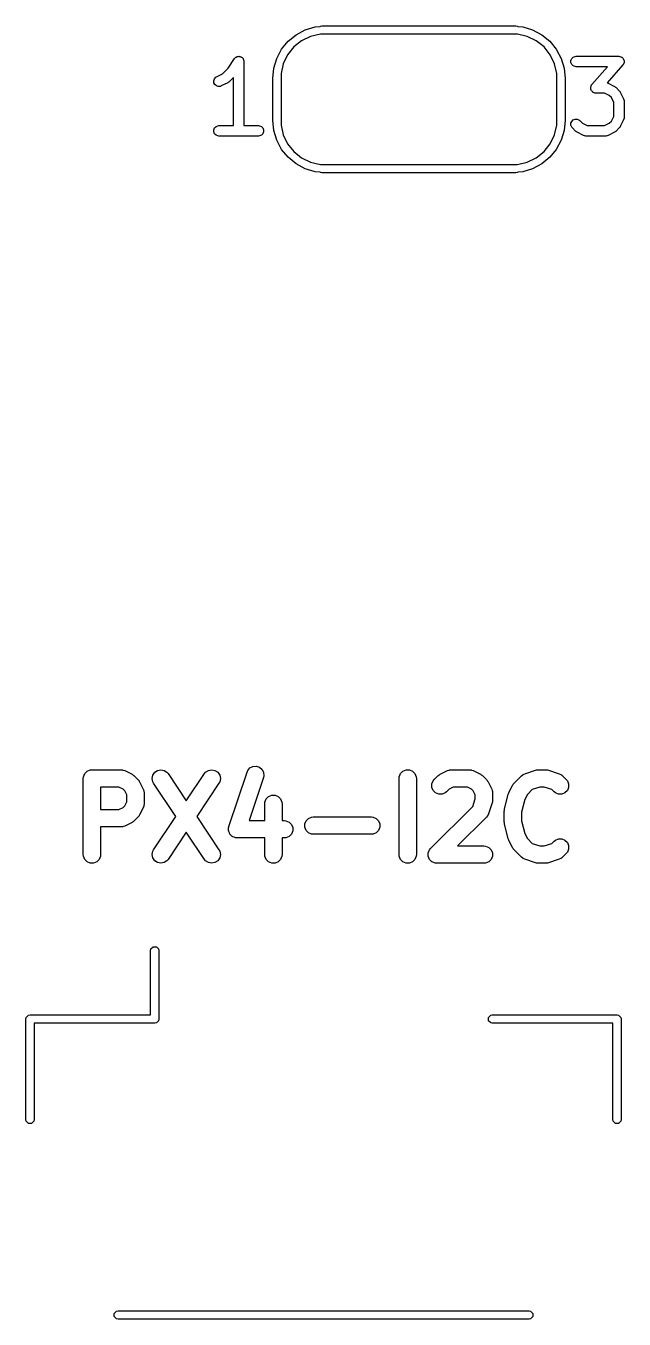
# Model space of a CAD drawing. Header units: inches. Extents: x -2.18 to 1.75, y 0.48 to 2.79.
# Drawn here: x -0.144 to 0.195, y 0.482 to 1.217 of the extents above; entities that cross this region are included whole.
import ezdxf

# ---------------------------------------------------------------- set-up
doc = ezdxf.new("R2010")
doc.units = ezdxf.units.IN
doc.header["$MEASUREMENT"] = 0
doc.layers.add('BLACK', color=250, linetype='CONTINUOUS')

msp = doc.modelspace()

# ---------------------------------------------------------------- linework, layer by layer
at = {"layer": 'BLACK', "linetype": 'CONTINUOUS'}
for p, q in [((0.00905, 1.21169), (0.01422, 1.21445)), ((0.01422, 1.21445), (0.01983, 1.21616)), ((0.01983, 1.21616), (0.02268, 1.21644)), ((0.02268, 1.21644), (0.0228, 1.21655)), ((0.0228, 1.21655), (0.0237, 1.21673)), ((0.0237, 1.21673), (0.13394, 1.21673)), ((0.13394, 1.21673), (0.13484, 1.21655)), ((0.13484, 1.21655), (0.13496, 1.21644)), ((0.13496, 1.21644), (0.13781, 1.21616)), ((0.13781, 1.21616), (0.14342, 1.21445)), ((0.14342, 1.21445), (0.14859, 1.21169)), ((0.00079, 1.20343), (0.00451, 1.20797)), ((0.00451, 1.20797), (0.00905, 1.21169)), ((0.01218, 1.20828), (0.00774, 1.20474)), ((0.01729, 1.21074), (0.01218, 1.20828)), ((0.02283, 1.21201), (0.01729, 1.21074)), ((0.02567, 1.21201), (0.02283, 1.21201)), ((0.13197, 1.21201), (0.02567, 1.21201)), ((0.13481, 1.21201), (0.13197, 1.21201)), ((0.14034, 1.21074), (0.13481, 1.21201)), ((0.14546, 1.20828), (0.14034, 1.21074)), ((0.1499, 1.20474), (0.14546, 1.20828)), ((0.14859, 1.21169), (0.15313, 1.20797)), ((0.15313, 1.20797), (0.15685, 1.20343)), ((-0.02959, 1.19272), (-0.026, 1.1981)), ((-0.026, 1.19811), (-0.02563, 1.19855)), ((-0.026, 1.1981), (-0.026, 1.19811)), ((-0.026, 1.1981), (-0.026, 1.1981)), ((-0.026, 1.1981), (-0.026, 1.1981)), ((-0.02563, 1.19855), (-0.02539, 1.19871)), ((-0.02539, 1.19871), (-0.02518, 1.19892)), ((-0.02518, 1.19892), (-0.02492, 1.19903)), ((-0.02492, 1.19903), (-0.02468, 1.19919)), ((-0.02468, 1.19919), (-0.02439, 1.19925)), ((-0.02439, 1.19925), (-0.02412, 1.19936)), ((-0.02412, 1.19936), (-0.02383, 1.19936)), ((-0.02383, 1.19936), (-0.02355, 1.19942)), ((-0.02355, 1.19942), (-0.02326, 1.19936)), ((-0.02326, 1.19936), (-0.02297, 1.19936)), ((-0.02297, 1.19936), (-0.0227, 1.19925)), ((-0.0227, 1.19925), (-0.02242, 1.19919)), ((-0.02242, 1.19919), (-0.02217, 1.19903)), ((-0.02217, 1.19903), (-0.0219, 1.19892)), ((-0.0219, 1.19892), (-0.0217, 1.19871)), ((-0.0217, 1.19871), (-0.02146, 1.19855)), ((-0.02146, 1.19855), (-0.02129, 1.19831)), ((-0.02129, 1.19831), (-0.02109, 1.1981)), ((-0.02109, 1.1981), (-0.02098, 1.19784)), ((-0.00368, 1.19265), (-0.00197, 1.19826)), ((-0.00197, 1.19826), (0.00079, 1.20343)), ((0.0042, 1.2003), (0.00174, 1.19519)), ((0.00774, 1.20474), (0.0042, 1.2003)), ((0.15344, 1.2003), (0.1499, 1.20474)), ((0.1559, 1.19519), (0.15344, 1.2003)), ((0.15685, 1.20343), (0.15961, 1.19826)), ((0.15961, 1.19826), (0.16131, 1.19265)), ((0.16516, 1.19704), (0.1656, 1.1981)), ((0.1656, 1.1981), (0.16642, 1.19892)), ((0.16642, 1.19892), (0.16748, 1.19936)), ((0.16748, 1.19936), (0.16806, 1.19942)), ((0.16806, 1.19942), (0.19243, 1.19942)), ((0.19243, 1.19942), (0.19273, 1.19939)), ((0.19273, 1.19939), (0.19281, 1.19939)), ((0.19281, 1.19939), (0.19287, 1.19937)), ((0.19287, 1.19937), (0.19301, 1.19936)), ((0.19301, 1.19936), (0.19345, 1.19918)), ((0.19345, 1.19918), (0.1939, 1.19902)), ((0.1939, 1.19902), (0.19398, 1.19896)), ((0.19398, 1.19896), (0.19407, 1.19892)), ((0.19407, 1.19892), (0.19441, 1.19858)), ((0.19441, 1.19858), (0.19477, 1.19826)), ((0.19477, 1.19826), (0.19481, 1.19817)), ((0.19481, 1.19817), (0.19488, 1.1981)), ((0.19488, 1.1981), (0.19507, 1.19766)), ((-0.03279, 1.18952), (-0.02959, 1.19272)), ((-0.02098, 1.19784), (-0.02082, 1.1976)), ((-0.02082, 1.1976), (-0.02076, 1.19731)), ((-0.02076, 1.19731), (-0.02065, 1.19704)), ((-0.02065, 1.19704), (-0.02059, 1.19647)), ((-0.02059, 1.19647), (-0.02059, 1.19647)), ((-0.02059, 1.19647), (-0.02059, 1.19647)), ((-0.02059, 1.19647), (-0.02059, 1.19646)), ((-0.02059, 1.19646), (-0.02059, 1.16005)), ((-0.00425, 1.18681), (-0.00368, 1.19265)), ((0.00174, 1.19519), (0.00047, 1.18965)), ((0.15717, 1.18965), (0.1559, 1.19519)), ((0.16131, 1.19265), (0.16189, 1.18681)), ((0.16516, 1.19589), (0.16516, 1.19704)), ((0.1656, 1.19482), (0.16516, 1.19589)), ((0.16642, 1.19401), (0.1656, 1.19482)), ((0.16748, 1.19357), (0.16642, 1.19401)), ((0.16806, 1.19351), (0.16748, 1.19357)), ((0.18592, 1.19351), (0.16806, 1.19351)), ((0.17708, 1.18341), (0.18592, 1.19351)), ((0.19465, 1.19452), (0.18572, 1.18431)), ((0.19483, 1.19477), (0.19465, 1.19452)), ((0.19488, 1.19482), (0.19483, 1.19477)), ((0.19491, 1.19488), (0.19488, 1.19482)), ((0.19499, 1.19499), (0.19491, 1.19488)), ((0.19514, 1.19544), (0.19499, 1.19499)), ((0.19507, 1.19766), (0.19528, 1.19723)), ((0.19533, 1.19589), (0.19514, 1.19544)), ((0.19528, 1.19723), (0.19529, 1.19713)), ((0.19529, 1.19713), (0.19533, 1.19704)), ((0.19533, 1.19704), (0.19533, 1.19656)), ((0.19533, 1.19656), (0.19536, 1.19608)), ((0.19536, 1.19608), (0.19533, 1.19599)), ((0.19533, 1.19599), (0.19533, 1.19589)), ((-0.03772, 1.18558), (-0.03736, 1.18668)), ((-0.03764, 1.18444), (-0.03772, 1.18558)), ((-0.03712, 1.1834), (-0.03764, 1.18444)), ((-0.03736, 1.18668), (-0.0366, 1.18755)), ((-0.03625, 1.18265), (-0.03712, 1.1834)), ((-0.0366, 1.18755), (-0.03611, 1.18786)), ((-0.03611, 1.18786), (-0.03279, 1.18952)), ((-0.02972, 1.18445), (-0.03347, 1.18257)), ((-0.02947, 1.18461), (-0.02972, 1.18445)), ((-0.0294, 1.18463), (-0.02947, 1.18461)), ((-0.02932, 1.1847), (-0.0294, 1.18463)), ((-0.02923, 1.18476), (-0.02932, 1.1847)), ((-0.02918, 1.18482), (-0.02923, 1.18476)), ((-0.02895, 1.185), (-0.02918, 1.18482)), ((-0.0265, 1.18746), (-0.02895, 1.185)), ((-0.0265, 1.16005), (-0.0265, 1.18746)), ((-0.00425, 1.16319), (-0.00425, 1.18681)), ((0.00047, 1.18965), (0.00047, 1.18681)), ((0.00047, 1.18681), (0.00047, 1.16319)), ((0.15717, 1.18681), (0.15717, 1.18965)), ((0.15717, 1.16319), (0.15717, 1.18681)), ((0.16189, 1.18681), (0.16189, 1.16319)), ((0.17685, 1.18311), (0.17691, 1.18316)), ((0.17691, 1.18316), (0.17708, 1.18341)), ((0.18572, 1.18431), (0.18625, 1.18411)), ((0.18625, 1.18411), (0.19, 1.18223)), ((-0.03516, 1.18229), (-0.03625, 1.18265)), ((-0.03401, 1.18237), (-0.03516, 1.18229)), ((-0.03347, 1.18257), (-0.03401, 1.18237)), ((0.17638, 1.18185), (0.17641, 1.18194)), ((0.17641, 1.18137), (0.17638, 1.18185)), ((0.17641, 1.18204), (0.17659, 1.18249)), ((0.17641, 1.18194), (0.17641, 1.18204)), ((0.17641, 1.18089), (0.17641, 1.18137)), ((0.17645, 1.1808), (0.17641, 1.18089)), ((0.17646, 1.1807), (0.17645, 1.1808)), ((0.17667, 1.18027), (0.17646, 1.1807)), ((0.17659, 1.18249), (0.17675, 1.18294)), ((0.17685, 1.17983), (0.17667, 1.18027)), ((0.17675, 1.18294), (0.17683, 1.18305)), ((0.17683, 1.18305), (0.17685, 1.18311)), ((0.17692, 1.17975), (0.17685, 1.17983)), ((0.17697, 1.17967), (0.17692, 1.17975)), ((0.17733, 1.17935), (0.17697, 1.17967)), ((0.17767, 1.17901), (0.17733, 1.17935)), ((0.17776, 1.17897), (0.17767, 1.17901)), ((0.17783, 1.17891), (0.17776, 1.17897)), ((0.17829, 1.17875), (0.17783, 1.17891)), ((0.17873, 1.17857), (0.17829, 1.17875)), ((0.17887, 1.17856), (0.17873, 1.17857)), ((0.17892, 1.17854), (0.17887, 1.17856)), ((0.179, 1.17854), (0.17892, 1.17854)), ((0.17931, 1.17851), (0.179, 1.17854)), ((0.18423, 1.17851), (0.17931, 1.17851)), ((0.18693, 1.17716), (0.18423, 1.17851)), ((0.18813, 1.17597), (0.18693, 1.17716)), ((0.18948, 1.17327), (0.18813, 1.17597)), ((0.19, 1.18223), (0.19025, 1.18208)), ((0.19025, 1.18208), (0.19032, 1.18205)), ((0.19032, 1.18205), (0.1904, 1.18198)), ((0.1904, 1.18198), (0.19049, 1.18192)), ((0.19049, 1.18192), (0.19054, 1.18186)), ((0.19054, 1.18186), (0.19077, 1.18168)), ((0.19077, 1.18168), (0.19264, 1.1798)), ((0.19264, 1.1798), (0.19283, 1.17958)), ((0.19283, 1.17958), (0.19289, 1.17953)), ((0.19289, 1.17953), (0.19294, 1.17944)), ((0.19294, 1.17944), (0.19301, 1.17936)), ((0.19301, 1.17936), (0.19304, 1.17928)), ((0.19304, 1.17928), (0.1932, 1.17904)), ((0.1932, 1.17904), (0.19507, 1.17529)), ((0.18948, 1.16529), (0.18948, 1.17327)), ((0.19507, 1.17529), (0.19528, 1.17475)), ((0.19528, 1.17475), (0.19529, 1.17464)), ((0.19529, 1.17464), (0.19533, 1.17454)), ((0.19533, 1.17454), (0.19538, 1.17397)), ((0.19538, 1.17397), (0.19538, 1.16459)), ((-0.00368, 1.15735), (-0.00425, 1.16319)), ((0.00047, 1.16319), (0.00047, 1.16035)), ((0.15717, 1.16035), (0.15717, 1.16319)), ((0.16189, 1.16319), (0.16131, 1.15735)), ((0.16516, 1.16142), (0.1656, 1.16248)), ((0.16516, 1.16027), (0.16516, 1.16142)), ((0.1656, 1.16248), (0.16642, 1.1633)), ((0.16642, 1.1633), (0.16748, 1.16374)), ((0.16748, 1.16374), (0.16863, 1.16374)), ((0.16863, 1.16374), (0.1697, 1.1633)), ((0.1697, 1.1633), (0.17015, 1.16293)), ((0.17015, 1.16293), (0.17168, 1.1614)), ((0.17168, 1.1614), (0.17438, 1.16005)), ((0.18423, 1.16005), (0.18693, 1.1614)), ((0.18693, 1.1614), (0.18813, 1.16259)), ((0.18813, 1.16259), (0.18948, 1.16529)), ((0.19507, 1.16327), (0.1932, 1.15952)), ((0.19528, 1.16381), (0.19507, 1.16327)), ((0.19529, 1.16392), (0.19528, 1.16381)), ((0.19533, 1.16402), (0.19529, 1.16392)), ((0.19538, 1.16459), (0.19533, 1.16402)), ((-0.03769, 1.15767), (-0.03725, 1.15873)), ((-0.03769, 1.15652), (-0.03769, 1.15767)), ((-0.03725, 1.15545), (-0.03769, 1.15652)), ((-0.03725, 1.15873), (-0.03643, 1.15955)), ((-0.03643, 1.15464), (-0.03725, 1.15545)), ((-0.03643, 1.15955), (-0.03537, 1.15999)), ((-0.03537, 1.1542), (-0.03643, 1.15464)), ((-0.03537, 1.15999), (-0.03479, 1.16005)), ((-0.03479, 1.15414), (-0.03537, 1.1542)), ((-0.03479, 1.16005), (-0.0265, 1.16005)), ((-0.01229, 1.15414), (-0.03479, 1.15414)), ((-0.02059, 1.16005), (-0.01229, 1.16005)), ((-0.01229, 1.16005), (-0.01172, 1.15999)), ((-0.01172, 1.1542), (-0.01229, 1.15414)), ((-0.01172, 1.15999), (-0.01065, 1.15955)), ((-0.01065, 1.15464), (-0.01172, 1.1542)), ((-0.01065, 1.15955), (-0.00984, 1.15873)), ((-0.00984, 1.15545), (-0.01065, 1.15464)), ((-0.00984, 1.15873), (-0.0094, 1.15767)), ((-0.0094, 1.15652), (-0.00984, 1.15545)), ((-0.0094, 1.15767), (-0.0094, 1.15652)), ((-0.00197, 1.15174), (-0.00368, 1.15735)), ((0.00047, 1.16035), (0.00174, 1.15481)), ((0.00174, 1.15481), (0.0042, 1.1497)), ((0.15344, 1.1497), (0.1559, 1.15481)), ((0.1559, 1.15481), (0.15717, 1.16035)), ((0.16131, 1.15735), (0.15961, 1.15174)), ((0.1656, 1.1592), (0.16516, 1.16027)), ((0.16597, 1.15876), (0.1656, 1.1592)), ((0.16784, 1.15688), (0.16597, 1.15876)), ((0.16807, 1.15669), (0.16784, 1.15688)), ((0.16812, 1.15664), (0.16807, 1.15669)), ((0.16821, 1.15658), (0.16812, 1.15664)), ((0.16829, 1.15651), (0.16821, 1.15658)), ((0.16836, 1.15648), (0.16829, 1.15651)), ((0.16861, 1.15633), (0.16836, 1.15648)), ((0.17236, 1.15445), (0.16861, 1.15633)), ((0.1729, 1.15425), (0.17236, 1.15445)), ((0.17301, 1.15424), (0.1729, 1.15425)), ((0.17311, 1.1542), (0.17301, 1.15424)), ((0.17368, 1.15414), (0.17311, 1.1542)), ((0.18493, 1.15414), (0.17368, 1.15414)), ((0.17438, 1.16005), (0.18423, 1.16005)), ((0.18551, 1.1542), (0.18493, 1.15414)), ((0.1856, 1.15424), (0.18551, 1.1542)), ((0.18571, 1.15425), (0.1856, 1.15424)), ((0.18625, 1.15445), (0.18571, 1.15425)), ((0.19, 1.15633), (0.18625, 1.15445)), ((0.19025, 1.15648), (0.19, 1.15633)), ((0.19032, 1.15651), (0.19025, 1.15648)), ((0.1904, 1.15658), (0.19032, 1.15651)), ((0.19049, 1.15664), (0.1904, 1.15658)), ((0.19054, 1.15669), (0.19049, 1.15664)), ((0.19077, 1.15688), (0.19054, 1.15669)), ((0.19264, 1.15876), (0.19077, 1.15688)), ((0.19283, 1.15898), (0.19264, 1.15876)), ((0.19289, 1.15903), (0.19283, 1.15898)), ((0.19294, 1.15912), (0.19289, 1.15903)), ((0.19301, 1.1592), (0.19294, 1.15912)), ((0.19304, 1.15927), (0.19301, 1.1592)), ((0.1932, 1.15952), (0.19304, 1.15927)), ((0.00079, 1.14657), (-0.00197, 1.15174)), ((0.00451, 1.14203), (0.00079, 1.14657)), ((0.0042, 1.1497), (0.00774, 1.14526)), ((0.1499, 1.14526), (0.15344, 1.1497)), ((0.15685, 1.14657), (0.15313, 1.14203)), ((0.15961, 1.15174), (0.15685, 1.14657)), ((0.00905, 1.13831), (0.00451, 1.14203)), ((0.00774, 1.14526), (0.01218, 1.14172)), ((0.01218, 1.14172), (0.01729, 1.13926)), ((0.01729, 1.13926), (0.02283, 1.13799)), ((0.13481, 1.13799), (0.14034, 1.13926)), ((0.14034, 1.13926), (0.14546, 1.14172)), ((0.14546, 1.14172), (0.1499, 1.14526)), ((0.15313, 1.14203), (0.14859, 1.13831)), ((0.01422, 1.13555), (0.00905, 1.13831)), ((0.01983, 1.13384), (0.01422, 1.13555)), ((0.02268, 1.13356), (0.01983, 1.13384)), ((0.0228, 1.13345), (0.02268, 1.13356)), ((0.0237, 1.13327), (0.0228, 1.13345)), ((0.02283, 1.13799), (0.0237, 1.13799)), ((0.0237, 1.13799), (0.13394, 1.13799)), ((0.02567, 1.13327), (0.0237, 1.13327)), ((0.13197, 1.13327), (0.02567, 1.13327)), ((0.13394, 1.13327), (0.13197, 1.13327)), ((0.13394, 1.13799), (0.13481, 1.13799)), ((0.13484, 1.13345), (0.13394, 1.13327)), ((0.13496, 1.13356), (0.13484, 1.13345)), ((0.13781, 1.13384), (0.13496, 1.13356)), ((0.14342, 1.13555), (0.13781, 1.13384)), ((0.14859, 1.13831), (0.14342, 1.13555)), ((-0.10972, 0.79321), (-0.10794, 0.79395)), ((-0.10794, 0.79395), (-0.10698, 0.79404)), ((-0.10698, 0.79404), (-0.09049, 0.79404)), ((-0.09049, 0.79404), (-0.08953, 0.79395)), ((-0.08953, 0.79395), (-0.08936, 0.79388)), ((-0.08936, 0.79388), (-0.08919, 0.79387)), ((-0.08919, 0.79387), (-0.08828, 0.79352)), ((-0.06968, 0.79367), (-0.0678, 0.79404)), ((-0.0678, 0.79404), (-0.06591, 0.79366)), ((-0.04082, 0.79366), (-0.03893, 0.79404)), ((-0.03893, 0.79404), (-0.03705, 0.79367)), ((-0.01846, 0.79362), (-0.0172, 0.79507)), ((-0.0172, 0.79507), (-0.01548, 0.79593)), ((-0.01548, 0.79593), (-0.01357, 0.79606)), ((-0.01357, 0.79606), (-0.01175, 0.79546)), ((-0.01175, 0.79546), (-0.01029, 0.7942)), ((-0.01029, 0.7942), (-0.00944, 0.79248)), ((0.0697, 0.79321), (0.07147, 0.79395)), ((0.07147, 0.79395), (0.07339, 0.79395)), ((0.07339, 0.79395), (0.07517, 0.79321)), ((0.09498, 0.79352), (0.09588, 0.79387)), ((0.09588, 0.79387), (0.09606, 0.79388)), ((0.09606, 0.79388), (0.09622, 0.79395)), ((0.09622, 0.79395), (0.09718, 0.79404)), ((0.09718, 0.79404), (0.10749, 0.79404)), ((0.10749, 0.79404), (0.10845, 0.79395)), ((0.10845, 0.79395), (0.10861, 0.79388)), ((0.10861, 0.79388), (0.10879, 0.79387)), ((0.10879, 0.79387), (0.10969, 0.79352)), ((0.13893, 0.79173), (0.14512, 0.79379)), ((0.14512, 0.79379), (0.14559, 0.7939)), ((0.14559, 0.7939), (0.14571, 0.79395)), ((0.14571, 0.79395), (0.14589, 0.79396)), ((0.14589, 0.79396), (0.14606, 0.794)), ((0.14606, 0.794), (0.14619, 0.79399)), ((0.14619, 0.79399), (0.14667, 0.79404)), ((0.14667, 0.79404), (0.1508, 0.79404)), ((0.1508, 0.79404), (0.15128, 0.79399)), ((0.15128, 0.79399), (0.15141, 0.794)), ((0.15141, 0.794), (0.15158, 0.79396)), ((0.15158, 0.79396), (0.15176, 0.79395)), ((0.15176, 0.79395), (0.15188, 0.7939)), ((0.15188, 0.7939), (0.15235, 0.79379)), ((0.15235, 0.79379), (0.15854, 0.79173)), ((-0.1119, 0.78912), (-0.11181, 0.79008)), ((-0.1119, 0.74581), (-0.1119, 0.78912)), ((-0.11181, 0.79008), (-0.11108, 0.79185)), ((-0.11108, 0.79185), (-0.10972, 0.79321)), ((-0.08828, 0.79352), (-0.08416, 0.79146)), ((-0.08416, 0.79146), (-0.08375, 0.7912)), ((-0.08375, 0.7912), (-0.08363, 0.79115)), ((-0.08363, 0.79115), (-0.08349, 0.79104)), ((-0.08349, 0.79104), (-0.08334, 0.79094)), ((-0.08334, 0.79094), (-0.08326, 0.79085)), ((-0.08326, 0.79085), (-0.08288, 0.79054)), ((-0.08288, 0.79054), (-0.08082, 0.78847)), ((-0.08082, 0.78847), (-0.08051, 0.7881)), ((-0.08051, 0.7881), (-0.08041, 0.78801)), ((-0.08041, 0.78801), (-0.08032, 0.78786)), ((-0.08032, 0.78786), (-0.08021, 0.78773)), ((-0.08021, 0.78773), (-0.08016, 0.78761)), ((-0.08016, 0.78761), (-0.0799, 0.7872)), ((-0.0799, 0.7872), (-0.07783, 0.78307)), ((-0.07272, 0.78912), (-0.07235, 0.79101)), ((-0.07235, 0.78724), (-0.07272, 0.78912)), ((-0.07235, 0.79101), (-0.07128, 0.7926)), ((-0.0719, 0.78639), (-0.07235, 0.78724)), ((-0.05928, 0.76747), (-0.0719, 0.78639)), ((-0.07128, 0.7926), (-0.06968, 0.79367)), ((-0.06591, 0.79366), (-0.06432, 0.7926)), ((-0.06432, 0.7926), (-0.06371, 0.79185)), ((-0.06371, 0.79185), (-0.05337, 0.77634)), ((-0.05337, 0.77634), (-0.04302, 0.79185)), ((-0.03483, 0.78639), (-0.04745, 0.76747)), ((-0.04302, 0.79185), (-0.04241, 0.7926)), ((-0.04241, 0.7926), (-0.04082, 0.79366)), ((-0.03705, 0.79367), (-0.03545, 0.7926)), ((-0.03545, 0.7926), (-0.03438, 0.79101)), ((-0.03438, 0.78724), (-0.03483, 0.78639)), ((-0.03438, 0.79101), (-0.03401, 0.78912)), ((-0.03401, 0.78912), (-0.03438, 0.78724)), ((-0.02916, 0.7618), (-0.01885, 0.79274)), ((-0.01885, 0.79274), (-0.01846, 0.79362)), ((-0.00951, 0.78962), (-0.01767, 0.76517)), ((-0.0093, 0.79057), (-0.00951, 0.78962)), ((-0.00944, 0.79248), (-0.0093, 0.79057)), ((0.06751, 0.78912), (0.0676, 0.79008)), ((0.06751, 0.74581), (0.06751, 0.78912)), ((0.0676, 0.79008), (0.06834, 0.79185)), ((0.06834, 0.79185), (0.0697, 0.79321)), ((0.07517, 0.79321), (0.07652, 0.79185)), ((0.07652, 0.79185), (0.07726, 0.79008)), ((0.07726, 0.79008), (0.07735, 0.78912)), ((0.07735, 0.78912), (0.07735, 0.74581)), ((0.08617, 0.78595), (0.0869, 0.78773)), ((0.0869, 0.78773), (0.08751, 0.78847)), ((0.08751, 0.78847), (0.08957, 0.79054)), ((0.08957, 0.79054), (0.08995, 0.79085)), ((0.08995, 0.79085), (0.09004, 0.79094)), ((0.09004, 0.79094), (0.09018, 0.79104)), ((0.09018, 0.79104), (0.09032, 0.79115)), ((0.09032, 0.79115), (0.09044, 0.7912)), ((0.09044, 0.7912), (0.09085, 0.79146)), ((0.09085, 0.79146), (0.09498, 0.79352)), ((0.10969, 0.79352), (0.11381, 0.79146)), ((0.11381, 0.79146), (0.11423, 0.7912)), ((0.11423, 0.7912), (0.11435, 0.79115)), ((0.11435, 0.79115), (0.11448, 0.79104)), ((0.11448, 0.79104), (0.11463, 0.79094)), ((0.11463, 0.79094), (0.11472, 0.79085)), ((0.11472, 0.79085), (0.11509, 0.79054)), ((0.11509, 0.79054), (0.11716, 0.78847)), ((0.11716, 0.78847), (0.11747, 0.7881)), ((0.11747, 0.7881), (0.11756, 0.78801)), ((0.11756, 0.78801), (0.11766, 0.78786)), ((0.11766, 0.78786), (0.11777, 0.78773)), ((0.11777, 0.78773), (0.11782, 0.78761)), ((0.11782, 0.78761), (0.11808, 0.7872)), ((0.11808, 0.7872), (0.12014, 0.78307)), ((0.13257, 0.78603), (0.13288, 0.78641)), ((0.13288, 0.78641), (0.13701, 0.79054)), ((0.13701, 0.79054), (0.13775, 0.79115)), ((0.13775, 0.79115), (0.13791, 0.79122)), ((0.13791, 0.79122), (0.13805, 0.79133)), ((0.13805, 0.79133), (0.13893, 0.79173)), ((0.15854, 0.79173), (0.15942, 0.79133)), ((0.15942, 0.79133), (0.15955, 0.79122)), ((0.15955, 0.79122), (0.15972, 0.79115)), ((0.15972, 0.79115), (0.16046, 0.79054)), ((0.16046, 0.79054), (0.16253, 0.78847)), ((0.16253, 0.78847), (0.16314, 0.78773)), ((0.16314, 0.78773), (0.16387, 0.78595)), ((-0.09165, 0.7842), (-0.10206, 0.7842)), ((-0.10206, 0.7842), (-0.10206, 0.77136)), ((-0.08928, 0.78301), (-0.09165, 0.7842)), ((-0.08834, 0.78208), (-0.08928, 0.78301)), ((-0.08716, 0.77971), (-0.08834, 0.78208)), ((-0.08716, 0.77584), (-0.08716, 0.77971)), ((-0.07783, 0.78307), (-0.07749, 0.78217)), ((-0.07749, 0.78217), (-0.07748, 0.78199)), ((-0.07748, 0.78199), (-0.07741, 0.78183)), ((-0.07741, 0.78183), (-0.07732, 0.78087)), ((-0.07732, 0.78087), (-0.07732, 0.77468)), ((-0.00661, 0.77878), (-0.00483, 0.77951)), ((-0.00483, 0.77951), (-0.00291, 0.77951)), ((-0.00291, 0.77951), (-0.00114, 0.77878)), ((0.08617, 0.78403), (0.08617, 0.78595)), ((0.0869, 0.78226), (0.08617, 0.78403)), ((0.08826, 0.7809), (0.0869, 0.78226)), ((0.09003, 0.78017), (0.08826, 0.7809)), ((0.09195, 0.78017), (0.09003, 0.78017)), ((0.09373, 0.7809), (0.09195, 0.78017)), ((0.09447, 0.78151), (0.09373, 0.7809)), ((0.09597, 0.78301), (0.09447, 0.78151)), ((0.09834, 0.7842), (0.09597, 0.78301)), ((0.10633, 0.7842), (0.09834, 0.7842)), ((0.1087, 0.78301), (0.10633, 0.7842)), ((0.10963, 0.78208), (0.1087, 0.78301)), ((0.11082, 0.77971), (0.10963, 0.78208)), ((0.11082, 0.77754), (0.11082, 0.77971)), ((0.12014, 0.78307), (0.12049, 0.78217)), ((0.12049, 0.78217), (0.1205, 0.78199)), ((0.1205, 0.78199), (0.12057, 0.78183)), ((0.12057, 0.78183), (0.12066, 0.78087)), ((0.12066, 0.78087), (0.12066, 0.77675)), ((0.12746, 0.77175), (0.12952, 0.78)), ((0.12952, 0.78), (0.12955, 0.78007)), ((0.12955, 0.78011), (0.12971, 0.78051)), ((0.12955, 0.78007), (0.12955, 0.78011)), ((0.12971, 0.78051), (0.12985, 0.78091)), ((0.12985, 0.78091), (0.12987, 0.78094)), ((0.12987, 0.78094), (0.1299, 0.78101)), ((0.1299, 0.78101), (0.13196, 0.78513)), ((0.13196, 0.78513), (0.13222, 0.78555)), ((0.13222, 0.78555), (0.13227, 0.78567)), ((0.13227, 0.78567), (0.13238, 0.7858)), ((0.13238, 0.7858), (0.13247, 0.78595)), ((0.13247, 0.78595), (0.13257, 0.78603)), ((0.14041, 0.78002), (0.13894, 0.77709)), ((0.14314, 0.78276), (0.14041, 0.78002)), ((0.14747, 0.7842), (0.14314, 0.78276)), ((0.15, 0.7842), (0.14747, 0.7842)), ((0.15433, 0.78276), (0.15, 0.7842)), ((0.15557, 0.78151), (0.15433, 0.78276)), ((0.15631, 0.7809), (0.15557, 0.78151)), ((0.15809, 0.78017), (0.15631, 0.7809)), ((0.16001, 0.78017), (0.15809, 0.78017)), ((0.16178, 0.7809), (0.16001, 0.78017)), ((0.16314, 0.78226), (0.16178, 0.7809)), ((0.16387, 0.78403), (0.16314, 0.78226)), ((0.16387, 0.78595), (0.16387, 0.78403)), ((-0.09165, 0.77136), (-0.08928, 0.77254)), ((-0.08928, 0.77254), (-0.08834, 0.77347)), ((-0.08834, 0.77347), (-0.08716, 0.77584)), ((-0.07783, 0.77248), (-0.0799, 0.76836)), ((-0.07749, 0.77338), (-0.07783, 0.77248)), ((-0.07748, 0.77356), (-0.07749, 0.77338)), ((-0.07741, 0.77372), (-0.07748, 0.77356)), ((-0.07732, 0.77468), (-0.07741, 0.77372)), ((-0.00879, 0.77468), (-0.0087, 0.77564)), ((-0.00879, 0.76517), (-0.00879, 0.77468)), ((-0.0087, 0.77564), (-0.00796, 0.77742)), ((-0.00796, 0.77742), (-0.00661, 0.77878)), ((-0.00114, 0.77878), (0.00022, 0.77742)), ((0.00022, 0.77742), (0.00096, 0.77564)), ((0.00096, 0.77564), (0.00105, 0.77468)), ((0.00105, 0.77468), (0.00105, 0.76517)), ((0.08545, 0.74929), (0.10938, 0.77322)), ((0.10938, 0.77322), (0.11082, 0.77754)), ((0.12041, 0.77519), (0.11835, 0.769)), ((0.12052, 0.77567), (0.12041, 0.77519)), ((0.12057, 0.77579), (0.12052, 0.77567)), ((0.12058, 0.77596), (0.12057, 0.77579)), ((0.12062, 0.77613), (0.12058, 0.77596)), ((0.12066, 0.77675), (0.12061, 0.77626)), ((0.12061, 0.77626), (0.12062, 0.77613)), ((0.12744, 0.77159), (0.12746, 0.77175)), ((0.13894, 0.77709), (0.13716, 0.76995)), ((-0.10206, 0.77136), (-0.09165, 0.77136)), ((-0.08375, 0.76435), (-0.08416, 0.76409)), ((-0.08363, 0.7644), (-0.08375, 0.76435)), ((-0.08349, 0.76452), (-0.08363, 0.7644)), ((-0.08334, 0.76461), (-0.08349, 0.76452)), ((-0.08326, 0.76471), (-0.08334, 0.76461)), ((-0.08288, 0.76502), (-0.08326, 0.76471)), ((-0.08082, 0.76708), (-0.08288, 0.76502)), ((-0.08051, 0.76746), (-0.08082, 0.76708)), ((-0.08041, 0.76754), (-0.08051, 0.76746)), ((-0.08032, 0.76769), (-0.08041, 0.76754)), ((-0.08021, 0.76782), (-0.08032, 0.76769)), ((-0.08016, 0.76794), (-0.08021, 0.76782)), ((-0.0799, 0.76836), (-0.08016, 0.76794)), ((-0.0719, 0.74854), (-0.05928, 0.76747)), ((-0.04745, 0.76747), (-0.03483, 0.74854)), ((-0.01767, 0.76517), (-0.00879, 0.76517)), ((0.00105, 0.76517), (0.00232, 0.76517)), ((0.00232, 0.76517), (0.00328, 0.76507)), ((0.00328, 0.76507), (0.00505, 0.76434)), ((0.00505, 0.76434), (0.00641, 0.76298)), ((0.01399, 0.76327), (0.01472, 0.76504)), ((0.01472, 0.76504), (0.01608, 0.7664)), ((0.01608, 0.7664), (0.01785, 0.76714)), ((0.01785, 0.76714), (0.01881, 0.76723)), ((0.01881, 0.76723), (0.05181, 0.76723)), ((0.05181, 0.76723), (0.05277, 0.76714)), ((0.05277, 0.76714), (0.05454, 0.7664)), ((0.05454, 0.7664), (0.0559, 0.76504)), ((0.0559, 0.76504), (0.05664, 0.76327)), ((0.11716, 0.76708), (0.10081, 0.75073)), ((0.11777, 0.76782), (0.11716, 0.76708)), ((0.11784, 0.76799), (0.11777, 0.76782)), ((0.11795, 0.76812), (0.11784, 0.76799)), ((0.11835, 0.769), (0.11795, 0.76812)), ((0.12732, 0.7708), (0.12737, 0.77116)), ((0.12733, 0.77073), (0.12732, 0.7708)), ((0.12732, 0.77056), (0.12733, 0.77073)), ((0.12732, 0.76437), (0.12732, 0.77056)), ((0.12733, 0.7642), (0.12732, 0.76437)), ((0.12737, 0.77116), (0.12741, 0.77152)), ((0.12741, 0.77152), (0.12744, 0.77159)), ((0.13716, 0.76995), (0.13716, 0.76498)), ((0.13716, 0.76498), (0.13894, 0.75784)), ((-0.09049, 0.76151), (-0.10206, 0.76151)), ((-0.10206, 0.76151), (-0.10206, 0.74581)), ((-0.08953, 0.76161), (-0.09049, 0.76151)), ((-0.08936, 0.76168), (-0.08953, 0.76161)), ((-0.08919, 0.76169), (-0.08936, 0.76168)), ((-0.08828, 0.76203), (-0.08919, 0.76169)), ((-0.08416, 0.76409), (-0.08828, 0.76203)), ((-0.05337, 0.75859), (-0.06371, 0.74308)), ((-0.04302, 0.74308), (-0.05337, 0.75859)), ((-0.02938, 0.76086), (-0.02932, 0.76111)), ((-0.02932, 0.76008), (-0.02938, 0.76086)), ((-0.02932, 0.76121), (-0.02927, 0.76133)), ((-0.02932, 0.76111), (-0.02932, 0.76121)), ((-0.02932, 0.75929), (-0.02932, 0.76008)), ((-0.02925, 0.75912), (-0.02932, 0.75929)), ((-0.02927, 0.76133), (-0.02916, 0.7618)), ((-0.02924, 0.75895), (-0.02925, 0.75912)), ((-0.02889, 0.75824), (-0.02924, 0.75895)), ((-0.02859, 0.75751), (-0.02889, 0.75824)), ((-0.02846, 0.75739), (-0.02859, 0.75751)), ((-0.02838, 0.75723), (-0.02846, 0.75739)), ((-0.02779, 0.75671), (-0.02838, 0.75723)), ((0.00641, 0.75751), (0.00505, 0.75616)), ((0.00641, 0.76298), (0.00714, 0.76121)), ((0.00714, 0.75929), (0.00641, 0.75751)), ((0.00714, 0.76121), (0.00714, 0.75929)), ((0.01399, 0.76135), (0.01399, 0.76327)), ((0.01472, 0.75958), (0.01399, 0.76135)), ((0.01608, 0.75822), (0.01472, 0.75958)), ((0.01785, 0.75748), (0.01608, 0.75822)), ((0.01881, 0.75739), (0.01785, 0.75748)), ((0.05181, 0.75739), (0.01881, 0.75739)), ((0.05277, 0.75748), (0.05181, 0.75739)), ((0.05454, 0.75822), (0.05277, 0.75748)), ((0.0559, 0.75958), (0.05454, 0.75822)), ((0.05664, 0.76135), (0.0559, 0.75958)), ((0.05664, 0.76327), (0.05664, 0.76135)), ((0.12732, 0.76413), (0.12733, 0.7642)), ((0.12737, 0.76377), (0.12732, 0.76413)), ((0.12741, 0.76341), (0.12737, 0.76377)), ((0.12744, 0.76334), (0.12741, 0.76341)), ((0.12746, 0.76318), (0.12744, 0.76334)), ((0.12952, 0.75493), (0.12746, 0.76318)), ((0.13894, 0.75784), (0.14041, 0.75491)), ((-0.02723, 0.75616), (-0.02779, 0.75671)), ((-0.02706, 0.75609), (-0.02723, 0.75616)), ((-0.02693, 0.75597), (-0.02706, 0.75609)), ((-0.02618, 0.75572), (-0.02693, 0.75597)), ((-0.02545, 0.75542), (-0.02618, 0.75572)), ((-0.0252, 0.7554), (-0.02545, 0.75542)), ((-0.02511, 0.75536), (-0.0252, 0.7554)), ((-0.02498, 0.75537), (-0.02511, 0.75536)), ((-0.02449, 0.75533), (-0.02498, 0.75537)), ((-0.00879, 0.75533), (-0.02449, 0.75533)), ((-0.00879, 0.74581), (-0.00879, 0.75533)), ((0.00232, 0.75533), (0.00105, 0.75533)), ((0.00105, 0.75533), (0.00105, 0.74581)), ((0.00328, 0.75542), (0.00232, 0.75533)), ((0.00505, 0.75616), (0.00328, 0.75542)), ((0.10081, 0.75073), (0.11574, 0.75073)), ((0.11574, 0.75073), (0.1167, 0.75064)), ((0.1167, 0.75064), (0.11847, 0.7499)), ((0.11847, 0.7499), (0.11983, 0.74855)), ((0.12955, 0.75486), (0.12952, 0.75493)), ((0.12955, 0.75482), (0.12955, 0.75486)), ((0.12971, 0.75442), (0.12955, 0.75482)), ((0.12985, 0.75402), (0.12971, 0.75442)), ((0.12987, 0.75399), (0.12985, 0.75402)), ((0.1299, 0.75392), (0.12987, 0.75399)), ((0.13196, 0.7498), (0.1299, 0.75392)), ((0.13222, 0.74938), (0.13196, 0.7498)), ((0.14041, 0.75491), (0.14314, 0.75218)), ((0.14314, 0.75218), (0.14747, 0.75073)), ((0.14747, 0.75073), (0.15, 0.75073)), ((0.15, 0.75073), (0.15433, 0.75218)), ((0.15433, 0.75218), (0.15557, 0.75342)), ((0.15557, 0.75342), (0.15631, 0.75403)), ((0.15631, 0.75403), (0.15809, 0.75476)), ((0.15809, 0.75476), (0.16001, 0.75476)), ((0.16001, 0.75476), (0.16178, 0.75403)), ((0.16178, 0.75403), (0.16314, 0.75267)), ((0.16314, 0.75267), (0.16387, 0.7509)), ((0.16387, 0.7509), (0.16387, 0.74898)), ((-0.11181, 0.74485), (-0.1119, 0.74581)), ((-0.11108, 0.74308), (-0.11181, 0.74485)), ((-0.10972, 0.74172), (-0.11108, 0.74308)), ((-0.10289, 0.74308), (-0.10425, 0.74172)), ((-0.10216, 0.74485), (-0.10289, 0.74308)), ((-0.10206, 0.74581), (-0.10216, 0.74485)), ((-0.07272, 0.74581), (-0.07235, 0.74769)), ((-0.07235, 0.74392), (-0.07272, 0.74581)), ((-0.07235, 0.74769), (-0.0719, 0.74854)), ((-0.07128, 0.74233), (-0.07235, 0.74392)), ((-0.06968, 0.74126), (-0.07128, 0.74233)), ((-0.06432, 0.74234), (-0.06591, 0.74127)), ((-0.06371, 0.74308), (-0.06432, 0.74234)), ((-0.04241, 0.74234), (-0.04302, 0.74308)), ((-0.04082, 0.74127), (-0.04241, 0.74234)), ((-0.03545, 0.74233), (-0.03705, 0.74126)), ((-0.03438, 0.74392), (-0.03545, 0.74233)), ((-0.03483, 0.74854), (-0.03438, 0.74769)), ((-0.03438, 0.74769), (-0.03401, 0.74581)), ((-0.03401, 0.74581), (-0.03438, 0.74392)), ((-0.0087, 0.74485), (-0.00879, 0.74581)), ((-0.00796, 0.74308), (-0.0087, 0.74485)), ((-0.00661, 0.74172), (-0.00796, 0.74308)), ((0.00022, 0.74308), (-0.00114, 0.74172)), ((0.00096, 0.74485), (0.00022, 0.74308)), ((0.00105, 0.74581), (0.00096, 0.74485)), ((0.0676, 0.74485), (0.06751, 0.74581)), ((0.06834, 0.74308), (0.0676, 0.74485)), ((0.0697, 0.74172), (0.06834, 0.74308)), ((0.07652, 0.74308), (0.07517, 0.74172)), ((0.07726, 0.74485), (0.07652, 0.74308)), ((0.07735, 0.74581), (0.07726, 0.74485)), ((0.0841, 0.74677), (0.08424, 0.74711)), ((0.0841, 0.74485), (0.0841, 0.74677)), ((0.08484, 0.74308), (0.0841, 0.74485)), ((0.08424, 0.74711), (0.08466, 0.74811)), ((0.08466, 0.74811), (0.08484, 0.74855)), ((0.08484, 0.74855), (0.08545, 0.74929)), ((0.08484, 0.74855), (0.08484, 0.74855)), ((0.0862, 0.74172), (0.08484, 0.74308)), ((0.11983, 0.74308), (0.11847, 0.74172)), ((0.11983, 0.74855), (0.12057, 0.74677)), ((0.12057, 0.74485), (0.11983, 0.74308)), ((0.12057, 0.74677), (0.12057, 0.74485)), ((0.13227, 0.74926), (0.13222, 0.74938)), ((0.13238, 0.74913), (0.13227, 0.74926)), ((0.13247, 0.74898), (0.13238, 0.74913)), ((0.13257, 0.7489), (0.13247, 0.74898)), ((0.13288, 0.74852), (0.13257, 0.7489)), ((0.13701, 0.74439), (0.13288, 0.74852)), ((0.13775, 0.74378), (0.13701, 0.74439)), ((0.13791, 0.74371), (0.13775, 0.74378)), ((0.13805, 0.7436), (0.13791, 0.74371)), ((0.13893, 0.74321), (0.13805, 0.7436)), ((0.14512, 0.74114), (0.13893, 0.74321)), ((0.15854, 0.74321), (0.15235, 0.74114)), ((0.15942, 0.7436), (0.15854, 0.74321)), ((0.15955, 0.74371), (0.15942, 0.7436)), ((0.15972, 0.74378), (0.15955, 0.74371)), ((0.16046, 0.74439), (0.15972, 0.74378)), ((0.16253, 0.74646), (0.16046, 0.74439)), ((0.16314, 0.7472), (0.16253, 0.74646)), ((0.16387, 0.74898), (0.16314, 0.7472)), ((-0.10794, 0.74099), (-0.10972, 0.74172)), ((-0.10602, 0.74099), (-0.10794, 0.74099)), ((-0.10425, 0.74172), (-0.10602, 0.74099)), ((-0.0678, 0.74089), (-0.06968, 0.74126)), ((-0.06591, 0.74127), (-0.0678, 0.74089)), ((-0.03893, 0.74089), (-0.04082, 0.74127)), ((-0.03705, 0.74126), (-0.03893, 0.74089)), ((-0.00483, 0.74099), (-0.00661, 0.74172)), ((-0.00291, 0.74099), (-0.00483, 0.74099)), ((-0.00114, 0.74172), (-0.00291, 0.74099)), ((0.07147, 0.74099), (0.0697, 0.74172)), ((0.07339, 0.74099), (0.07147, 0.74099)), ((0.07517, 0.74172), (0.07339, 0.74099)), ((0.08729, 0.74127), (0.0862, 0.74172)), ((0.08797, 0.74099), (0.08729, 0.74127)), ((0.08893, 0.74089), (0.08797, 0.74099)), ((0.08797, 0.74099), (0.08797, 0.74099)), ((0.11574, 0.74089), (0.08893, 0.74089)), ((0.1167, 0.74099), (0.11574, 0.74089)), ((0.11847, 0.74172), (0.1167, 0.74099)), ((0.14559, 0.74103), (0.14512, 0.74114)), ((0.14571, 0.74099), (0.14559, 0.74103)), ((0.14589, 0.74097), (0.14571, 0.74099)), ((0.14606, 0.74093), (0.14589, 0.74097)), ((0.14619, 0.74094), (0.14606, 0.74093)), ((0.14667, 0.74089), (0.14619, 0.74094)), ((0.1508, 0.74089), (0.14667, 0.74089)), ((0.15128, 0.74094), (0.1508, 0.74089)), ((0.15141, 0.74093), (0.15128, 0.74094)), ((0.15158, 0.74097), (0.15141, 0.74093)), ((0.15176, 0.74099), (0.15158, 0.74097)), ((0.15188, 0.74103), (0.15176, 0.74099)), ((0.15235, 0.74114), (0.15188, 0.74103)), ((-0.07362, 0.6913), (-0.07344, 0.6922)), ((-0.07362, 0.65469), (-0.07362, 0.6913)), ((-0.07344, 0.6922), (-0.07216, 0.69348)), ((-0.07216, 0.69348), (-0.07036, 0.69348)), ((-0.07036, 0.69348), (-0.06908, 0.6922)), ((-0.06908, 0.6922), (-0.0689, 0.6913)), ((-0.0689, 0.6913), (-0.0689, 0.65232)), ((-0.14431, 0.65323), (-0.14303, 0.65451)), ((-0.14303, 0.65451), (-0.14213, 0.65469)), ((-0.14213, 0.65469), (-0.07362, 0.65469)), ((0.11829, 0.65323), (0.11957, 0.65451)), ((0.11957, 0.65451), (0.12047, 0.65469)), ((0.12047, 0.65469), (0.19134, 0.65469)), ((0.19134, 0.65469), (0.19224, 0.65451)), ((0.19224, 0.65451), (0.19352, 0.65323)), ((-0.14449, 0.65232), (-0.14431, 0.65323)), ((-0.14449, 0.59524), (-0.14449, 0.65232)), ((-0.07126, 0.64996), (-0.13976, 0.64996)), ((-0.13976, 0.64996), (-0.13976, 0.59524)), ((-0.07036, 0.65014), (-0.07126, 0.64996)), ((-0.06908, 0.65142), (-0.07036, 0.65014)), ((-0.0689, 0.65232), (-0.06908, 0.65142)), ((0.11829, 0.65142), (0.11829, 0.65323)), ((0.11957, 0.65014), (0.11829, 0.65142)), ((0.12047, 0.64996), (0.11957, 0.65014)), ((0.18898, 0.64996), (0.12047, 0.64996)), ((0.18898, 0.59524), (0.18898, 0.64996)), ((0.19352, 0.65323), (0.1937, 0.65232)), ((0.1937, 0.65232), (0.1937, 0.59524)), ((-0.14431, 0.59433), (-0.14449, 0.59524)), ((-0.14303, 0.59305), (-0.14431, 0.59433)), ((-0.14122, 0.59305), (-0.14303, 0.59305)), ((-0.13994, 0.59433), (-0.14122, 0.59305)), ((-0.13976, 0.59524), (-0.13994, 0.59433)), ((0.18916, 0.59433), (0.18898, 0.59524)), ((0.19043, 0.59305), (0.18916, 0.59433)), ((0.19224, 0.59305), (0.19043, 0.59305)), ((0.19352, 0.59433), (0.19224, 0.59305)), ((0.1937, 0.59524), (0.19352, 0.59433)), ((-0.09431, 0.48512), (-0.09303, 0.4864)), ((-0.09431, 0.48331), (-0.09431, 0.48512)), ((-0.09303, 0.4864), (-0.09213, 0.48657)), ((-0.09213, 0.48657), (0.14134, 0.48657)), ((0.14134, 0.48657), (0.14224, 0.4864)), ((0.14224, 0.4864), (0.14352, 0.48512)), ((0.14352, 0.48512), (0.14352, 0.48331)), ((-0.09303, 0.48203), (-0.09431, 0.48331)), ((-0.09213, 0.48185), (-0.09303, 0.48203)), ((0.14134, 0.48185), (-0.09213, 0.48185)), ((0.14224, 0.48203), (0.14134, 0.48185)), ((0.14352, 0.48331), (0.14224, 0.48203))]:
    msp.add_line(p, q, dxfattribs=at)

doc.saveas('drawing.dxf')
